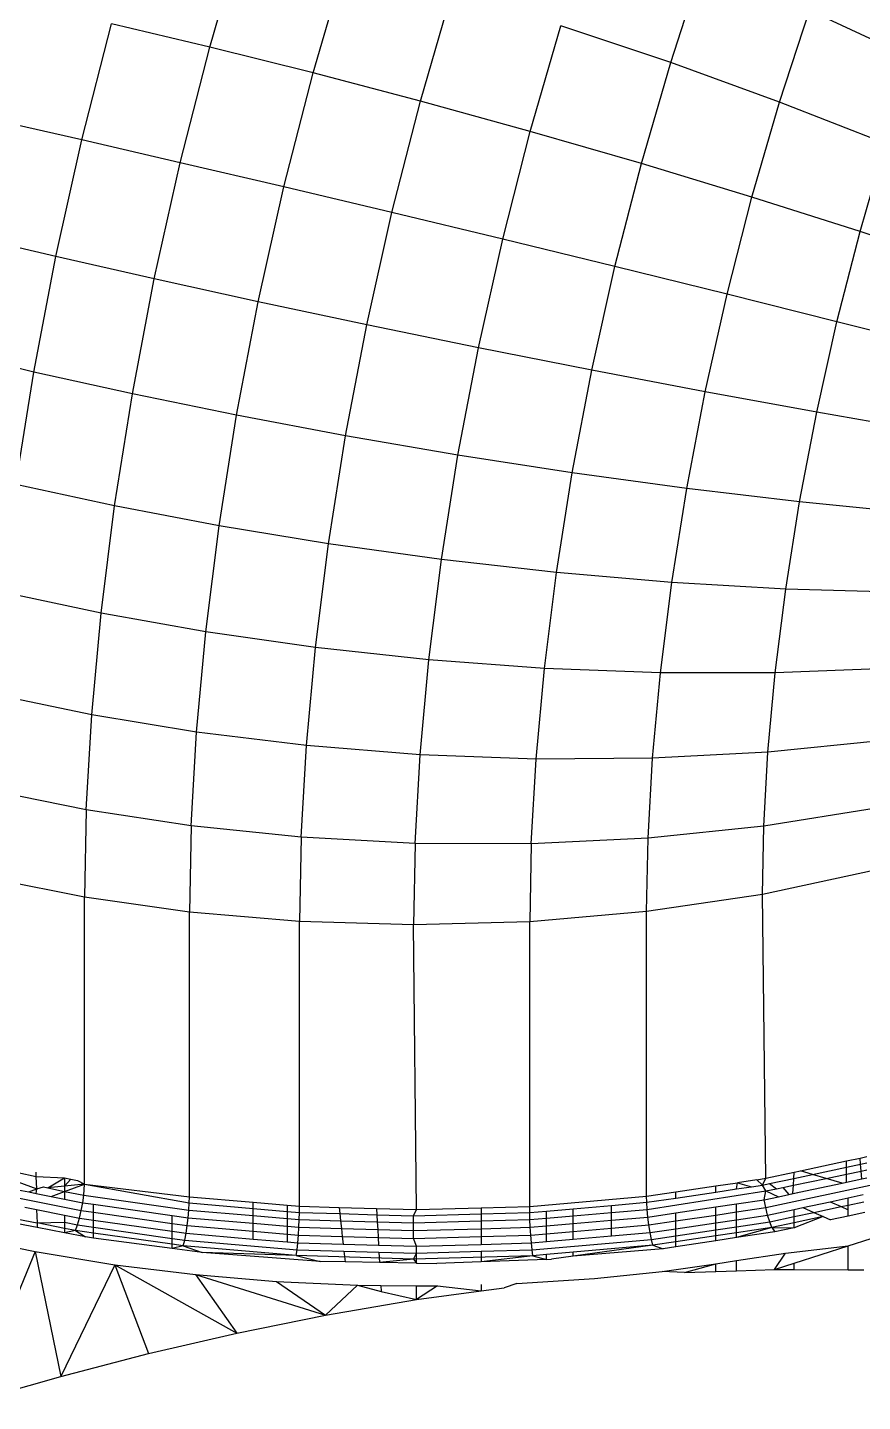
# Model space of a CAD drawing. Header units: millimetres. Extents: x 153 to 4750, y 92 to 3343.
# Drawn here: x 3084.83 to 3090.22, y 2350.56 to 2359.43 of the extents above; entities that cross this region are included whole.
import ezdxf

# ---------------------------------------------------------------- set-up
doc = ezdxf.new("R2010")
doc.units = ezdxf.units.MM

msp = doc.modelspace()

# ---------------------------------------------------------------- linework, layer by layer
for p, q in [((3086.0052, 2359.2996), (3086.2172, 2360.0298)), ((3086.6718, 2359.1334), (3086.8812, 2359.8543)), ((3088.9799, 2359.1998), (3089.1845, 2359.8266)), ((3087.3642, 2358.9518), (3087.5689, 2359.6566)), ((3089.6822, 2358.9453), (3089.875, 2359.5359)), ((3090.546, 2359.2257), (3089.875, 2359.5359)), ((3085.1791, 2358.7004), (3085.371, 2359.4494)), ((3086.0052, 2359.2996), (3085.371, 2359.4494)), ((3088.0739, 2358.7561), (3088.2718, 2359.4378)), ((3088.9799, 2359.1998), (3088.2718, 2359.4378)), ((3085.814, 2358.5537), (3086.0052, 2359.2996)), ((3086.6718, 2359.1334), (3086.0052, 2359.2996)), ((3086.4831, 2358.397), (3086.6718, 2359.1334)), ((3087.3642, 2358.9518), (3086.6718, 2359.1334)), ((3088.7908, 2358.5486), (3088.9799, 2359.1998)), ((3089.6822, 2358.9453), (3088.9799, 2359.1998)), ((3087.1797, 2358.2317), (3087.3642, 2358.9518)), ((3088.0739, 2358.7561), (3087.3642, 2358.9518)), ((3089.504, 2358.3317), (3089.6822, 2358.9453)), ((3090.3672, 2358.6778), (3089.6822, 2358.9453)), ((3085.1791, 2358.7004), (3084.5616, 2358.8412)), ((3085.011, 2357.9477), (3085.1791, 2358.7004)), ((3085.814, 2358.5537), (3085.1791, 2358.7004)), ((3087.8954, 2358.0597), (3088.0739, 2358.7561)), ((3088.7908, 2358.5486), (3088.0739, 2358.7561)), ((3090.2019, 2358.1087), (3090.3672, 2358.6778)), ((3085.6466, 2357.8039), (3085.814, 2358.5537)), ((3086.4831, 2358.397), (3085.814, 2358.5537)), ((3088.6203, 2357.8832), (3088.7908, 2358.5486)), ((3089.504, 2358.3317), (3088.7908, 2358.5486)), ((3086.3178, 2357.6567), (3086.4831, 2358.397)), ((3087.1797, 2358.2317), (3086.4831, 2358.397)), ((3089.3434, 2357.7048), (3089.504, 2358.3317)), ((3090.2019, 2358.1087), (3089.504, 2358.3317)), ((3087.0181, 2357.508), (3087.1797, 2358.2317)), ((3087.8954, 2358.0597), (3087.1797, 2358.2317)), ((3085.011, 2357.9477), (3084.3942, 2358.0915)), ((3090.0529, 2357.5272), (3090.2019, 2358.1087)), ((3090.8729, 2357.8829), (3090.2019, 2358.1087)), ((3087.7392, 2357.3598), (3087.8954, 2358.0597)), ((3088.6203, 2357.8832), (3087.8954, 2358.0597)), ((3084.8688, 2357.2029), (3085.011, 2357.9477)), ((3085.6466, 2357.8039), (3085.011, 2357.9477)), ((3085.505, 2357.0622), (3085.6466, 2357.8039)), ((3086.3178, 2357.6567), (3085.6466, 2357.8039)), ((3088.471, 2357.2145), (3088.6203, 2357.8832)), ((3089.3434, 2357.7048), (3088.6203, 2357.8832)), ((3086.1781, 2356.9244), (3086.3178, 2357.6567)), ((3087.0181, 2357.508), (3086.3178, 2357.6567)), ((3089.2027, 2357.0747), (3089.3434, 2357.7048)), ((3090.0529, 2357.5272), (3089.3434, 2357.7048)), ((3086.8815, 2356.792), (3087.0181, 2357.508)), ((3087.7392, 2357.3598), (3087.0181, 2357.508)), ((3089.9224, 2356.9428), (3090.0529, 2357.5272)), ((3090.7372, 2357.3533), (3090.0529, 2357.5272)), ((3087.607, 2356.6673), (3087.7392, 2357.3598)), ((3088.471, 2357.2145), (3087.7392, 2357.3598)), ((3084.8688, 2357.2029), (3084.2526, 2357.3498)), ((3084.7538, 2356.4774), (3084.8688, 2357.2029)), ((3085.505, 2357.0622), (3084.8688, 2357.2029)), ((3088.3448, 2356.553), (3088.471, 2357.2145)), ((3089.2027, 2357.0747), (3088.471, 2357.2145)), ((3085.3905, 2356.3397), (3085.505, 2357.0622)), ((3086.1781, 2356.9244), (3085.505, 2357.0622)), ((3089.0837, 2356.4514), (3089.2027, 2357.0747)), ((3089.9224, 2356.9428), (3089.2027, 2357.0747)), ((3086.065, 2356.2111), (3086.1781, 2356.9244)), ((3086.8815, 2356.792), (3086.1781, 2356.9244)), ((3089.812, 2356.3646), (3089.9224, 2356.9428)), ((3090.6184, 2356.821), (3089.9224, 2356.9428)), ((3086.7709, 2356.0945), (3086.8815, 2356.792)), ((3087.607, 2356.6673), (3086.8815, 2356.792)), ((3087.5, 2355.9928), (3087.607, 2356.6673)), ((3088.3448, 2356.553), (3087.607, 2356.6673)), ((3085.3905, 2356.3397), (3084.7538, 2356.4774)), ((3088.2426, 2355.9086), (3088.3448, 2356.553)), ((3089.0837, 2356.4514), (3088.3448, 2356.553)), ((3088.9874, 2355.8442), (3089.0837, 2356.4514)), ((3089.812, 2356.3646), (3089.0837, 2356.4514)), ((3085.3032, 2355.6461), (3085.3905, 2356.3397)), ((3086.065, 2356.2111), (3085.3905, 2356.3397)), ((3089.7227, 2355.8014), (3089.812, 2356.3646)), ((3090.5179, 2356.2944), (3089.812, 2356.3646)), ((3085.9788, 2355.5264), (3086.065, 2356.2111)), ((3086.7709, 2356.0945), (3086.065, 2356.2111)), ((3086.6866, 2355.4251), (3086.7709, 2356.0945)), ((3087.5, 2355.9928), (3086.7709, 2356.0945)), ((3087.4185, 2355.3454), (3087.5, 2355.9928)), ((3088.2426, 2355.9086), (3087.5, 2355.9928)), ((3088.1648, 2355.2901), (3088.2426, 2355.9086)), ((3088.9874, 2355.8442), (3088.2426, 2355.9086)), ((3085.3032, 2355.6461), (3084.6662, 2355.7811)), ((3088.9141, 2355.2613), (3088.9874, 2355.8442)), ((3089.7227, 2355.8014), (3088.9874, 2355.8442)), ((3089.6547, 2355.2608), (3089.7227, 2355.8014)), ((3090.4365, 2355.7814), (3089.7227, 2355.8014)), ((3085.2427, 2354.99), (3085.3032, 2355.6461)), ((3085.9788, 2355.5264), (3085.3032, 2355.6461)), ((3085.9191, 2354.8785), (3085.9788, 2355.5264)), ((3086.6866, 2355.4251), (3085.9788, 2355.5264)), ((3086.6283, 2354.7917), (3086.6866, 2355.4251)), ((3087.4185, 2355.3454), (3086.6866, 2355.4251)), ((3087.3621, 2354.7328), (3087.4185, 2355.3454)), ((3088.1648, 2355.2901), (3087.4185, 2355.3454)), ((3088.1108, 2354.7048), (3088.1648, 2355.2901)), ((3088.9141, 2355.2613), (3088.1648, 2355.2901)), ((3088.8633, 2354.7099), (3088.9141, 2355.2613)), ((3089.6547, 2355.2608), (3088.9141, 2355.2613)), ((3089.6076, 2354.7493), (3089.6547, 2355.2608)), ((3090.3745, 2355.2891), (3089.6547, 2355.2608)), ((3085.2427, 2354.99), (3084.6055, 2355.1223)), ((3085.2078, 2354.3775), (3085.2427, 2354.99)), ((3085.9191, 2354.8785), (3085.2427, 2354.99)), ((3085.8846, 2354.2739), (3085.9191, 2354.8785)), ((3086.6283, 2354.7917), (3085.9191, 2354.8785)), ((3086.5946, 2354.2005), (3086.6283, 2354.7917)), ((3087.3621, 2354.7328), (3086.6283, 2354.7917)), ((3090.3316, 2354.8232), (3089.6076, 2354.7493)), ((3087.3295, 2354.161), (3087.3621, 2354.7328)), ((3088.1108, 2354.7048), (3087.3621, 2354.7328)), ((3088.0796, 2354.1586), (3088.1108, 2354.7048)), ((3088.8633, 2354.7099), (3088.1108, 2354.7048)), ((3088.8339, 2354.1952), (3088.8633, 2354.7099)), ((3089.6076, 2354.7493), (3088.8633, 2354.7099)), ((3089.5804, 2354.2719), (3089.6076, 2354.7493)), ((3085.2078, 2354.3775), (3084.5704, 2354.5073)), ((3085.2078, 2354.3775), (3085.1966, 2353.8133)), ((3085.8846, 2354.2739), (3085.2078, 2354.3775)), ((3090.3068, 2354.3884), (3089.5804, 2354.2719)), ((3085.8846, 2354.2739), (3085.8736, 2353.7168)), ((3086.5946, 2354.2005), (3085.8846, 2354.2739)), ((3089.5804, 2354.2719), (3088.8339, 2354.1952)), ((3089.5716, 2353.832), (3089.5804, 2354.2719)), ((3086.5946, 2354.2005), (3086.5838, 2353.6558)), ((3087.3295, 2354.161), (3086.5946, 2354.2005)), ((3087.3295, 2354.161), (3087.3191, 2353.6343)), ((3088.0796, 2354.1586), (3087.3295, 2354.161)), ((3088.8339, 2354.1952), (3088.0796, 2354.1586)), ((3088.8245, 2353.721), (3088.8339, 2354.1952)), ((3088.0796, 2354.1586), (3088.0697, 2353.6553)), ((3090.2989, 2353.9878), (3089.5716, 2353.832)), ((3085.1966, 2353.8133), (3084.5592, 2353.9408)), ((3085.1961, 2351.9605), (3085.1966, 2353.8133)), ((3085.8736, 2353.7168), (3085.1966, 2353.8133)), ((3089.5716, 2353.832), (3088.8245, 2353.721)), ((3089.5939, 2351.9997), (3089.5716, 2353.832)), ((3088.8245, 2353.721), (3088.0697, 2353.6553)), ((3088.8245, 2351.8839), (3088.8245, 2353.721)), ((3085.8736, 2351.8797), (3085.8736, 2353.7168)), ((3086.5838, 2353.6558), (3085.8736, 2353.7168)), ((3086.5838, 2351.8187), (3086.5838, 2353.6558)), ((3087.3191, 2353.6343), (3086.5838, 2353.6558)), ((3088.0697, 2353.6553), (3087.3191, 2353.6343)), ((3087.3391, 2351.7977), (3087.3191, 2353.6343)), ((3088.0697, 2351.8182), (3088.0697, 2353.6553)), ((3090.1153, 2352.1113), (3090.2024, 2352.13)), ((3090.2024, 2352.13), (3090.2449, 2352.1391)), ((3090.2057, 2352.091), (3090.2024, 2352.13)), ((3084.7665, 2352.0361), (3084.8849, 2352.0111)), ((3084.8849, 2352.0111), (3084.8849, 2352.0385)), ((3089.5939, 2351.9997), (3089.7768, 2352.0389)), ((3089.7746, 2351.9987), (3089.7768, 2352.0389)), ((3089.7768, 2352.0389), (3089.8172, 2352.0475)), ((3089.8172, 2352.0475), (3090.1153, 2352.1113)), ((3089.8955, 2352.0246), (3089.8172, 2352.0475)), ((3089.8955, 2352.0246), (3090.1153, 2352.0716)), ((3090.1153, 2352.0716), (3090.1153, 2352.1113)), ((3090.1153, 2352.0716), (3090.2057, 2352.091)), ((3090.1153, 2352.0265), (3090.1153, 2352.0716)), ((3090.1153, 2352.0265), (3090.2095, 2352.0461)), ((3090.2057, 2352.091), (3090.2449, 2352.0994)), ((3090.2095, 2352.0461), (3090.2057, 2352.091)), ((3090.2095, 2352.0461), (3090.2449, 2352.0535)), ((3090.2138, 2351.9957), (3090.2095, 2352.0461)), ((3084.7665, 2351.9764), (3084.8885, 2351.9309)), ((3084.8885, 2351.9309), (3084.8849, 2352.0111)), ((3084.8849, 2352.0111), (3085.0679, 2352.0019)), ((3084.9598, 2351.9377), (3085.0679, 2352.0019)), ((3085.0679, 2351.9481), (3084.9598, 2351.9377)), ((3085.0679, 2352.0019), (3085.0679, 2351.9481)), ((3085.0679, 2352.0019), (3085.109, 2351.9937)), ((3085.0679, 2351.9481), (3085.109, 2351.9937)), ((3085.0679, 2351.9138), (3085.1961, 2351.9605)), ((3085.1961, 2351.9605), (3085.0679, 2351.9481)), ((3085.0679, 2351.9481), (3085.0679, 2351.9138)), ((3085.109, 2351.9937), (3085.1518, 2351.9852)), ((3085.1518, 2351.9852), (3085.1961, 2351.9605)), ((3085.1916, 2351.8913), (3085.1961, 2351.9605)), ((3085.1961, 2351.9605), (3085.8736, 2351.8797)), ((3085.1961, 2351.9605), (3085.8727, 2351.8402)), ((3089.0127, 2351.9119), (3089.2711, 2351.9503)), ((3089.2711, 2351.9503), (3089.4116, 2351.9711)), ((3089.2711, 2351.9106), (3089.2711, 2351.9503)), ((3089.4043, 2351.9304), (3089.4116, 2351.9711)), ((3089.4043, 2351.9304), (3089.5013, 2351.9448)), ((3089.5358, 2351.9896), (3089.4116, 2351.9711)), ((3089.4116, 2351.9711), (3089.5013, 2351.9448)), ((3089.5013, 2351.9448), (3089.5729, 2351.9555)), ((3089.5358, 2351.9896), (3089.5939, 2351.9997)), ((3089.5358, 2351.9896), (3089.5729, 2351.9555)), ((3089.5729, 2351.9555), (3089.5939, 2351.9997)), ((3089.5729, 2351.9555), (3089.6186, 2351.9653)), ((3089.5939, 2351.9177), (3089.5729, 2351.9555)), ((3089.5936, 2351.8103), (3090.3279, 2351.9675)), ((3089.6186, 2351.9653), (3089.7746, 2351.9987)), ((3089.6186, 2351.9653), (3089.6619, 2351.9319)), ((3089.7032, 2351.9405), (3089.7721, 2351.9549)), ((3089.769, 2351.9004), (3089.7721, 2351.9549)), ((3089.7721, 2351.9549), (3089.9831, 2351.9989)), ((3089.7721, 2351.9549), (3089.7746, 2351.9987)), ((3089.7746, 2351.9987), (3089.8955, 2352.0246)), ((3089.8099, 2351.9092), (3090.0867, 2351.9685)), ((3089.9831, 2351.9989), (3089.8955, 2352.0246)), ((3089.9831, 2351.9989), (3090.1153, 2352.0265)), ((3090.0867, 2351.9685), (3089.9831, 2351.9989)), ((3090.0867, 2351.9685), (3090.1153, 2351.9746)), ((3090.1153, 2351.9746), (3090.1153, 2352.0265)), ((3090.1153, 2351.9746), (3090.2138, 2351.9957)), ((3090.2138, 2351.9957), (3090.2449, 2352.0023)), ((3084.5321, 2351.9201), (3085.1758, 2351.7913)), ((3084.7665, 2351.9257), (3084.836, 2351.9118)), ((3084.836, 2351.9118), (3084.8885, 2351.9309)), ((3084.836, 2351.9118), (3084.8849, 2351.902)), ((3084.8849, 2351.902), (3084.8885, 2351.9309)), ((3084.8849, 2351.902), (3084.9818, 2351.8826)), ((3084.8885, 2351.9309), (3084.9321, 2351.9433)), ((3084.9321, 2351.9433), (3084.9598, 2351.9377)), ((3084.9598, 2351.9377), (3085.0679, 2351.9138)), ((3084.9818, 2351.8826), (3085.0679, 2351.9138)), ((3084.9818, 2351.8826), (3085.0679, 2351.8654)), ((3085.0679, 2351.9138), (3085.0679, 2351.8654)), ((3085.0679, 2351.9138), (3085.1916, 2351.8913)), ((3085.0679, 2351.8654), (3085.185, 2351.8419)), ((3085.185, 2351.8419), (3085.1916, 2351.8913)), ((3085.1916, 2351.8913), (3085.8702, 2351.7946)), ((3085.8727, 2351.8402), (3085.8736, 2351.8797)), ((3085.8736, 2351.8797), (3086.2853, 2351.8443)), ((3088.0697, 2351.8182), (3088.8245, 2351.8839)), ((3088.8245, 2351.8839), (3089.0127, 2351.9119)), ((3088.8253, 2351.8444), (3088.8245, 2351.8839)), ((3088.8253, 2351.8444), (3089.0127, 2351.8722)), ((3088.828, 2351.7988), (3089.5939, 2351.9177)), ((3089.0127, 2351.8722), (3089.0127, 2351.9119)), ((3089.0127, 2351.8722), (3089.2711, 2351.9106)), ((3089.2711, 2351.9106), (3089.4043, 2351.9304)), ((3089.4043, 2351.8341), (3089.5839, 2351.8608)), ((3089.5839, 2351.8608), (3089.5939, 2351.9177)), ((3089.5839, 2351.8608), (3089.6767, 2351.8807)), ((3089.5936, 2351.8103), (3089.5839, 2351.8608)), ((3089.5939, 2351.9177), (3089.6619, 2351.9319)), ((3089.5939, 2351.9177), (3089.6767, 2351.8807)), ((3089.6619, 2351.9319), (3089.7032, 2351.9405)), ((3089.6767, 2351.8807), (3089.7418, 2351.8946)), ((3089.7032, 2351.9405), (3089.7418, 2351.8946)), ((3089.7418, 2351.8946), (3089.8099, 2351.9092)), ((3089.7418, 2351.8946), (3089.769, 2351.9004)), ((3089.769, 2351.9004), (3089.8099, 2351.9092)), ((3090.0094, 2351.8482), (3090.1263, 2351.8733)), ((3090.1263, 2351.8733), (3090.2223, 2351.8938)), ((3090.1263, 2351.8268), (3090.1263, 2351.8733)), ((3084.8101, 2351.8136), (3084.8866, 2351.7982)), ((3084.8866, 2351.7982), (3085.0679, 2351.762)), ((3084.8866, 2351.7982), (3084.8905, 2351.7119)), ((3085.1644, 2351.7427), (3085.1758, 2351.7913)), ((3085.1758, 2351.7913), (3085.185, 2351.8419)), ((3085.1758, 2351.7913), (3085.2533, 2351.7803)), ((3085.185, 2351.8419), (3085.2533, 2351.8322)), ((3085.2533, 2351.8322), (3085.7624, 2351.7596)), ((3085.2533, 2351.7803), (3085.2533, 2351.8322)), ((3085.2533, 2351.7803), (3085.7624, 2351.7077)), ((3085.2533, 2351.73), (3085.2533, 2351.7803)), ((3085.8657, 2351.7449), (3085.8702, 2351.7946)), ((3085.8702, 2351.7946), (3085.8727, 2351.8402)), ((3085.8702, 2351.7946), (3086.2853, 2351.759)), ((3085.8727, 2351.8402), (3086.2853, 2351.8047)), ((3086.2853, 2351.8443), (3086.5051, 2351.8255)), ((3086.2853, 2351.8047), (3086.2853, 2351.8443)), ((3086.2853, 2351.8047), (3086.5051, 2351.7859)), ((3086.2853, 2351.759), (3086.2853, 2351.8047)), ((3086.5051, 2351.8255), (3086.5051, 2351.7859)), ((3086.5051, 2351.8255), (3086.5838, 2351.8187)), ((3086.5051, 2351.7859), (3086.5834, 2351.7792)), ((3086.5051, 2351.7859), (3086.5051, 2351.7401)), ((3086.5821, 2351.7335), (3086.5834, 2351.7792)), ((3086.5834, 2351.7792), (3086.5838, 2351.8187)), ((3086.5834, 2351.7792), (3086.8438, 2351.7715)), ((3086.5838, 2351.8187), (3086.8395, 2351.8112)), ((3086.8395, 2351.8112), (3086.8438, 2351.7715)), ((3086.8395, 2351.8112), (3087.0816, 2351.8041)), ((3086.8438, 2351.7715), (3086.8488, 2351.7257)), ((3086.8438, 2351.7715), (3087.0838, 2351.7645)), ((3087.0816, 2351.8041), (3087.0838, 2351.7645)), ((3087.0816, 2351.8041), (3087.3391, 2351.7977)), ((3087.3191, 2351.7576), (3087.3391, 2351.7977)), ((3087.3191, 2351.7576), (3087.7564, 2351.7699)), ((3087.3391, 2351.7977), (3087.7564, 2351.8094)), ((3087.7564, 2351.8094), (3088.0697, 2351.8182)), ((3087.7564, 2351.8094), (3087.7564, 2351.7699)), ((3087.7564, 2351.7699), (3088.0701, 2351.7787)), ((3087.7564, 2351.7699), (3087.7564, 2351.7242)), ((3088.0701, 2351.7787), (3088.0697, 2351.8182)), ((3088.0701, 2351.7787), (3088.1773, 2351.788)), ((3088.0714, 2351.733), (3088.0701, 2351.7787)), ((3088.1773, 2351.788), (3088.351, 2351.8031)), ((3088.1773, 2351.7422), (3088.1773, 2351.788)), ((3088.351, 2351.8031), (3088.5978, 2351.8246)), ((3088.351, 2351.7573), (3088.351, 2351.8031)), ((3088.351, 2351.7573), (3088.5978, 2351.7788)), ((3088.5978, 2351.8246), (3088.8253, 2351.8444)), ((3088.5978, 2351.7788), (3088.5978, 2351.8246)), ((3088.5978, 2351.7788), (3088.828, 2351.7988)), ((3088.5978, 2351.7287), (3088.5978, 2351.7788)), ((3088.828, 2351.7988), (3088.8253, 2351.8444)), ((3088.8327, 2351.7492), (3088.828, 2351.7988)), ((3088.8327, 2351.7492), (3089.0127, 2351.7759)), ((3089.0127, 2351.7759), (3089.2711, 2351.8143)), ((3089.0127, 2351.7239), (3089.0127, 2351.7759)), ((3089.2711, 2351.8143), (3089.4043, 2351.8341)), ((3089.2711, 2351.7623), (3089.2711, 2351.8143)), ((3089.2711, 2351.7623), (3089.4043, 2351.7821)), ((3089.4043, 2351.7821), (3089.4043, 2351.8341)), ((3089.4043, 2351.7821), (3089.5936, 2351.8103)), ((3089.4043, 2351.7318), (3089.4043, 2351.7821)), ((3089.6055, 2351.7617), (3089.5936, 2351.8103)), ((3089.6055, 2351.7617), (3089.7768, 2351.7984)), ((3089.7768, 2351.7984), (3089.8336, 2351.8106)), ((3089.7768, 2351.7519), (3089.7768, 2351.7984)), ((3089.7768, 2351.7519), (3089.904, 2351.7791)), ((3089.8336, 2351.8106), (3090.0094, 2351.8482)), ((3089.8336, 2351.8106), (3089.904, 2351.7791)), ((3089.904, 2351.7791), (3090.0797, 2351.8168)), ((3089.904, 2351.7791), (3089.9638, 2351.7524)), ((3090.0094, 2351.8482), (3090.0797, 2351.8168)), ((3090.0797, 2351.8168), (3090.1263, 2351.8268)), ((3090.0797, 2351.8168), (3090.1263, 2351.796)), ((3090.1263, 2351.8268), (3090.2262, 2351.8481)), ((3090.1263, 2351.796), (3090.1263, 2351.8268)), ((3090.1263, 2351.7551), (3090.1263, 2351.796)), ((3090.2321, 2351.7776), (3090.1263, 2351.7551)), ((3084.7665, 2351.7367), (3084.8905, 2351.7119)), ((3084.8918, 2351.6819), (3084.7665, 2351.7065)), ((3084.8905, 2351.7119), (3085.0679, 2351.7157)), ((3084.8905, 2351.7119), (3084.8918, 2351.6819)), ((3085.0679, 2351.6764), (3084.8905, 2351.7119)), ((3085.0679, 2351.6472), (3084.8918, 2351.6819)), ((3085.0679, 2351.762), (3085.0679, 2351.7157)), ((3085.0679, 2351.762), (3085.1644, 2351.7427)), ((3085.0679, 2351.7157), (3085.0679, 2351.6764)), ((3085.0679, 2351.7157), (3085.1517, 2351.6989)), ((3085.1384, 2351.6623), (3085.1517, 2351.6989)), ((3085.1517, 2351.6989), (3085.1644, 2351.7427)), ((3085.1517, 2351.6989), (3085.2533, 2351.6845)), ((3085.1644, 2351.7427), (3085.2533, 2351.73)), ((3085.2533, 2351.73), (3085.7624, 2351.6575)), ((3085.2533, 2351.6845), (3085.2533, 2351.73)), ((3085.2533, 2351.6459), (3085.2533, 2351.6845)), ((3085.2533, 2351.6845), (3085.7624, 2351.6119)), ((3085.7624, 2351.7596), (3085.8657, 2351.7449)), ((3085.7624, 2351.7077), (3085.7624, 2351.7596)), ((3085.7624, 2351.7077), (3085.8593, 2351.6939)), ((3085.7624, 2351.6575), (3085.7624, 2351.7077)), ((3085.8516, 2351.6447), (3085.8593, 2351.6939)), ((3085.8593, 2351.6939), (3085.8657, 2351.7449)), ((3085.8593, 2351.6939), (3086.2853, 2351.6573)), ((3085.8657, 2351.7449), (3086.2853, 2351.7089)), ((3086.2853, 2351.7089), (3086.2853, 2351.759)), ((3086.2853, 2351.759), (3086.5051, 2351.7401)), ((3086.2853, 2351.6573), (3086.2853, 2351.7089)), ((3086.2853, 2351.7089), (3086.5051, 2351.69)), ((3086.5051, 2351.7401), (3086.5821, 2351.7335)), ((3086.5051, 2351.7401), (3086.5051, 2351.69)), ((3086.5051, 2351.69), (3086.5798, 2351.6836)), ((3086.5051, 2351.69), (3086.5051, 2351.6384)), ((3086.5765, 2351.6323), (3086.5798, 2351.6836)), ((3086.5798, 2351.6836), (3086.5821, 2351.7335)), ((3086.5798, 2351.6836), (3086.8543, 2351.6756)), ((3086.5821, 2351.7335), (3086.8488, 2351.7257)), ((3086.8488, 2351.7257), (3087.0863, 2351.7187)), ((3086.8488, 2351.7257), (3086.8543, 2351.6756)), ((3087.0838, 2351.7645), (3087.0863, 2351.7187)), ((3087.0838, 2351.7645), (3087.3191, 2351.7576)), ((3087.0863, 2351.7187), (3087.319, 2351.7119)), ((3087.0863, 2351.7187), (3087.089, 2351.6687)), ((3087.319, 2351.7119), (3087.3191, 2351.7576)), ((3087.319, 2351.7119), (3087.7564, 2351.7242)), ((3087.319, 2351.6619), (3087.319, 2351.7119)), ((3087.7564, 2351.7242), (3088.0714, 2351.733)), ((3087.7564, 2351.7242), (3087.7564, 2351.6742)), ((3087.7564, 2351.6742), (3088.0737, 2351.6831)), ((3088.0714, 2351.733), (3088.1773, 2351.7422)), ((3088.0737, 2351.6831), (3088.0714, 2351.733)), ((3088.0737, 2351.6831), (3088.1773, 2351.6921)), ((3088.0769, 2351.6318), (3088.0737, 2351.6831)), ((3088.1773, 2351.7422), (3088.351, 2351.7573)), ((3088.1773, 2351.6921), (3088.1773, 2351.7422)), ((3088.1773, 2351.6921), (3088.351, 2351.7072)), ((3088.1773, 2351.6406), (3088.1773, 2351.6921)), ((3088.351, 2351.7072), (3088.351, 2351.7573)), ((3088.351, 2351.7072), (3088.5978, 2351.7287)), ((3088.351, 2351.6557), (3088.351, 2351.7072)), ((3088.5978, 2351.7287), (3088.8327, 2351.7492)), ((3088.5978, 2351.6771), (3088.5978, 2351.7287)), ((3088.5978, 2351.6771), (3088.8392, 2351.6981)), ((3088.8392, 2351.6981), (3088.8327, 2351.7492)), ((3088.8392, 2351.6981), (3089.0127, 2351.7239)), ((3088.8471, 2351.649), (3088.8392, 2351.6981)), ((3089.0127, 2351.7239), (3089.2711, 2351.7623)), ((3089.0127, 2351.6736), (3089.0127, 2351.7239)), ((3089.0127, 2351.6736), (3089.2711, 2351.712)), ((3089.2711, 2351.712), (3089.2711, 2351.7623)), ((3089.2711, 2351.712), (3089.4043, 2351.7318)), ((3089.2711, 2351.6664), (3089.2711, 2351.712)), ((3089.2711, 2351.6664), (3089.4043, 2351.6862)), ((3089.4043, 2351.7318), (3089.6055, 2351.7617)), ((3089.4043, 2351.6862), (3089.4043, 2351.7318)), ((3089.4043, 2351.6862), (3089.6189, 2351.7181)), ((3089.4043, 2351.6476), (3089.4043, 2351.6862)), ((3089.6328, 2351.6815), (3089.4043, 2351.6167)), ((3089.6328, 2351.6815), (3089.4043, 2351.6476)), ((3089.6189, 2351.7181), (3089.6055, 2351.7617)), ((3089.6189, 2351.7181), (3089.7768, 2351.7519)), ((3089.6328, 2351.6815), (3089.6189, 2351.7181)), ((3089.7768, 2351.7124), (3089.6328, 2351.6815)), ((3089.6328, 2351.6815), (3089.6531, 2351.6543)), ((3089.6328, 2351.6815), (3089.7768, 2351.6806)), ((3089.7768, 2351.6806), (3089.6531, 2351.6543)), ((3089.9638, 2351.7524), (3089.7768, 2351.7124)), ((3089.9638, 2351.7524), (3089.7768, 2351.6806)), ((3089.7768, 2351.7124), (3089.7768, 2351.7519)), ((3089.7768, 2351.6806), (3089.7768, 2351.7124)), ((3089.9638, 2351.7524), (3090.0123, 2351.7308)), ((3090.1263, 2351.7551), (3090.0123, 2351.7308)), ((3084.3744, 2351.6313), (3084.8785, 2351.5267)), ((3085.0679, 2351.6764), (3085.0679, 2351.6472)), ((3085.1384, 2351.6623), (3085.0679, 2351.6764)), ((3085.1384, 2351.6623), (3085.0679, 2351.6472)), ((3085.203, 2351.6206), (3085.0679, 2351.6472)), ((3085.1384, 2351.6623), (3085.203, 2351.6206)), ((3085.2533, 2351.6459), (3085.1384, 2351.6623)), ((3085.2533, 2351.6139), (3085.203, 2351.6206)), ((3085.2533, 2351.6139), (3085.2533, 2351.6459)), ((3085.7624, 2351.5733), (3085.2533, 2351.6459)), ((3085.7624, 2351.5456), (3085.2533, 2351.6139)), ((3085.7624, 2351.6575), (3085.8516, 2351.6447)), ((3085.7624, 2351.6119), (3085.7624, 2351.6575)), ((3085.7624, 2351.5733), (3085.7624, 2351.6119)), ((3085.7624, 2351.6119), (3085.8429, 2351.6004)), ((3085.8339, 2351.5631), (3085.8429, 2351.6004)), ((3085.8429, 2351.6004), (3085.8516, 2351.6447)), ((3085.8429, 2351.6004), (3086.568, 2351.5381)), ((3085.8516, 2351.6447), (3086.2853, 2351.6075)), ((3086.2853, 2351.6075), (3086.2853, 2351.6573)), ((3086.2853, 2351.6573), (3086.5051, 2351.6384)), ((3086.2853, 2351.6075), (3086.5051, 2351.5886)), ((3086.5051, 2351.6384), (3086.5765, 2351.6323)), ((3086.5051, 2351.6384), (3086.5051, 2351.5886)), ((3086.5725, 2351.5828), (3086.5765, 2351.6323)), ((3086.5765, 2351.6323), (3086.86, 2351.624)), ((3086.8543, 2351.6756), (3087.089, 2351.6687)), ((3086.8543, 2351.6756), (3086.86, 2351.624)), ((3086.86, 2351.624), (3087.0919, 2351.6172)), ((3086.86, 2351.624), (3086.8654, 2351.5742)), ((3087.089, 2351.6687), (3087.319, 2351.6619)), ((3087.089, 2351.6687), (3087.0919, 2351.6172)), ((3087.0919, 2351.6172), (3087.3189, 2351.6105)), ((3087.0919, 2351.6172), (3087.0946, 2351.5675)), ((3087.3189, 2351.6105), (3087.319, 2351.6619)), ((3087.3189, 2351.6105), (3087.7564, 2351.6228)), ((3087.3391, 2351.5615), (3087.3189, 2351.6105)), ((3087.319, 2351.6619), (3087.7564, 2351.6742)), ((3087.7564, 2351.6742), (3087.7564, 2351.6228)), ((3087.7564, 2351.6228), (3088.0769, 2351.6318)), ((3087.7564, 2351.6228), (3087.7564, 2351.5732)), ((3088.0769, 2351.6318), (3088.1773, 2351.6406)), ((3088.0808, 2351.5823), (3088.0769, 2351.6318)), ((3088.0808, 2351.5823), (3088.1773, 2351.5907)), ((3088.0852, 2351.5377), (3088.856, 2351.6047)), ((3088.1773, 2351.6406), (3088.351, 2351.6557)), ((3088.1773, 2351.5907), (3088.1773, 2351.6406)), ((3088.1773, 2351.5907), (3088.351, 2351.6058)), ((3088.351, 2351.6557), (3088.5978, 2351.6771)), ((3088.351, 2351.6058), (3088.351, 2351.6557)), ((3088.351, 2351.6058), (3088.5978, 2351.6273)), ((3088.5978, 2351.6273), (3088.5978, 2351.6771)), ((3088.5978, 2351.6273), (3088.8471, 2351.649)), ((3088.8471, 2351.649), (3089.0127, 2351.6736)), ((3088.856, 2351.6047), (3088.8471, 2351.649)), ((3088.856, 2351.6047), (3089.0127, 2351.628)), ((3088.8652, 2351.5675), (3088.856, 2351.6047)), ((3089.0127, 2351.5894), (3088.8652, 2351.5675)), ((3089.0127, 2351.628), (3089.0127, 2351.6736)), ((3089.0127, 2351.628), (3089.2711, 2351.6664)), ((3089.0127, 2351.5894), (3089.0127, 2351.628)), ((3089.2711, 2351.6278), (3089.0127, 2351.5894)), ((3089.2711, 2351.5965), (3089.0127, 2351.5574)), ((3089.0127, 2351.5574), (3089.0127, 2351.5894)), ((3089.2711, 2351.6278), (3089.2711, 2351.6664)), ((3089.4043, 2351.6476), (3089.2711, 2351.6278)), ((3089.2711, 2351.5965), (3089.2711, 2351.6278)), ((3089.4043, 2351.6167), (3089.2711, 2351.5965)), ((3089.6531, 2351.6543), (3089.4043, 2351.6167)), ((3089.4043, 2351.6167), (3089.4043, 2351.6476)), ((3090.1263, 2351.5629), (3090.2731, 2351.6099)), ((3084.8785, 2351.5267), (3084.4788, 2350.5588)), ((3084.8785, 2351.5267), (3085.3923, 2351.442)), ((3084.8785, 2351.5267), (3085.0429, 2350.7208)), ((3085.7624, 2351.5456), (3085.7624, 2351.5733)), ((3085.8339, 2351.5631), (3085.7624, 2351.5733)), ((3085.8339, 2351.5631), (3085.7624, 2351.5456)), ((3085.9568, 2351.5196), (3085.7624, 2351.5456)), ((3085.8339, 2351.5631), (3085.9568, 2351.5196)), ((3086.5634, 2351.5005), (3085.8339, 2351.5631)), ((3086.7166, 2351.4628), (3085.9568, 2351.5196)), ((3086.5634, 2351.5005), (3085.9568, 2351.5196)), ((3086.5051, 2351.5886), (3086.5725, 2351.5828)), ((3086.5634, 2351.5005), (3086.568, 2351.5381)), ((3086.5634, 2351.5005), (3086.7166, 2351.4628)), ((3087.3188, 2351.4784), (3086.5634, 2351.5005)), ((3086.568, 2351.5381), (3086.5725, 2351.5828)), ((3086.568, 2351.5381), (3086.8704, 2351.5293)), ((3086.5725, 2351.5828), (3086.8654, 2351.5742)), ((3086.8654, 2351.5742), (3087.0946, 2351.5675)), ((3086.8704, 2351.5293), (3086.878, 2351.4599)), ((3086.8704, 2351.5293), (3087.0971, 2351.5227)), ((3087.0946, 2351.5675), (3087.3391, 2351.5615)), ((3087.0971, 2351.5227), (3087.1007, 2351.456)), ((3087.0971, 2351.5227), (3087.3391, 2351.5167)), ((3087.3188, 2351.4784), (3087.3391, 2351.5167)), ((3087.3391, 2351.5615), (3087.7564, 2351.5732)), ((3087.3391, 2351.5167), (3087.3391, 2351.5615)), ((3087.3391, 2351.5167), (3087.7564, 2351.5284)), ((3087.3391, 2351.4518), (3087.3391, 2351.5167)), ((3087.7564, 2351.5732), (3088.0808, 2351.5823)), ((3087.7564, 2351.5284), (3088.0852, 2351.5377)), ((3087.7564, 2351.5284), (3087.7564, 2351.4603)), ((3088.0852, 2351.5377), (3088.0808, 2351.5823)), ((3088.0899, 2351.5), (3088.0852, 2351.5377)), ((3088.1773, 2351.5076), (3088.0899, 2351.5)), ((3088.351, 2351.5227), (3088.1773, 2351.5076)), ((3088.1773, 2351.4763), (3088.1773, 2351.5076)), ((3088.8652, 2351.5675), (3088.351, 2351.4969)), ((3088.8652, 2351.5675), (3088.351, 2351.5227)), ((3088.9319, 2351.5452), (3088.351, 2351.4969)), ((3088.351, 2351.4969), (3088.351, 2351.5227)), ((3088.8652, 2351.5675), (3088.9319, 2351.5452)), ((3089.0127, 2351.5574), (3088.9319, 2351.5452)), ((3089.4043, 2351.4682), (3089.7211, 2351.5153)), ((3089.6502, 2351.4105), (3089.7211, 2351.5153)), ((3089.7211, 2351.5153), (3090.1263, 2351.5629)), ((3089.7768, 2351.451), (3090.1263, 2351.5629)), ((3090.1263, 2351.4097), (3090.1263, 2351.5629)), ((3085.3923, 2351.442), (3085.0429, 2350.7208)), ((3085.3923, 2351.442), (3085.9125, 2351.3775)), ((3085.3923, 2351.442), (3086.1788, 2351.001)), ((3085.3923, 2351.442), (3085.6095, 2350.8686)), ((3086.878, 2351.4599), (3086.7166, 2351.4628)), ((3087.1007, 2351.456), (3086.878, 2351.4599)), ((3087.3188, 2351.4784), (3087.1007, 2351.456)), ((3087.3391, 2351.4518), (3087.1007, 2351.456)), ((3088.0899, 2351.5), (3087.3188, 2351.4784)), ((3087.3188, 2351.4784), (3087.3391, 2351.4518)), ((3087.3391, 2351.4518), (3087.4712, 2351.4494)), ((3087.7564, 2351.4603), (3087.4712, 2351.4494)), ((3088.0899, 2351.5), (3087.7564, 2351.4603)), ((3088.1773, 2351.4763), (3087.7564, 2351.4603)), ((3088.0899, 2351.5), (3088.1773, 2351.4763)), ((3088.1773, 2351.4763), (3088.2101, 2351.4776)), ((3088.351, 2351.4969), (3088.2101, 2351.4776)), ((3088.9241, 2351.3969), (3089.2711, 2351.4484)), ((3089.0697, 2351.3918), (3089.2711, 2351.4484)), ((3089.2711, 2351.4484), (3089.4043, 2351.4682)), ((3089.2711, 2351.3982), (3089.2711, 2351.4484)), ((3089.4043, 2351.4025), (3089.4043, 2351.4682)), ((3089.6502, 2351.4105), (3089.7768, 2351.451)), ((3089.7768, 2351.4103), (3089.7768, 2351.451)), ((3085.9125, 2351.3775), (3086.4354, 2351.3334)), ((3085.9125, 2351.3775), (3086.751, 2351.1167)), ((3085.9125, 2351.3775), (3086.1788, 2351.001)), ((3086.4354, 2351.3334), (3086.9576, 2351.3094)), ((3086.4354, 2351.3334), (3086.751, 2351.1167)), ((3087.9866, 2351.3199), (3088.4874, 2351.3529)), ((3088.4874, 2351.3529), (3088.9241, 2351.3969)), ((3089.0697, 2351.3918), (3088.9241, 2351.3969)), ((3089.0697, 2351.3918), (3089.2711, 2351.3982)), ((3089.2711, 2351.3982), (3089.4043, 2351.4025)), ((3089.4043, 2351.4025), (3089.6502, 2351.4105)), ((3089.6502, 2351.4105), (3089.7768, 2351.4103)), ((3089.7768, 2351.4103), (3090.1263, 2351.4097)), ((3090.1263, 2351.4097), (3090.2263, 2351.4096)), ((3086.9576, 2351.3094), (3086.751, 2351.1167)), ((3086.9576, 2351.3094), (3087.1088, 2351.3081)), ((3086.9576, 2351.3094), (3087.1109, 2351.2699)), ((3087.1088, 2351.3081), (3087.1109, 2351.2699)), ((3087.1088, 2351.3081), (3087.3391, 2351.3062)), ((3087.1109, 2351.2699), (3087.3391, 2351.2162)), ((3087.3391, 2351.2162), (3087.3391, 2351.3062)), ((3087.3391, 2351.3062), (3087.4757, 2351.3051)), ((3087.4757, 2351.3051), (3087.3391, 2351.2162)), ((3087.3391, 2351.2162), (3087.7564, 2351.2732)), ((3087.4757, 2351.3051), (3087.7564, 2351.2732)), ((3087.7564, 2351.3132), (3087.7564, 2351.2732)), ((3087.7564, 2351.2732), (3087.9051, 2351.2935)), ((3087.9866, 2351.3199), (3087.9051, 2351.2935)), ((3086.751, 2351.1167), (3087.3391, 2351.2162)), ((3086.1788, 2351.001), (3086.751, 2351.1167)), ((3085.6095, 2350.8686), (3086.1788, 2351.001)), ((3085.0429, 2350.7208), (3085.6095, 2350.8686)), ((3084.4788, 2350.5588), (3085.0429, 2350.7208))]:
    msp.add_line(p, q)

doc.saveas('drawing.dxf')
